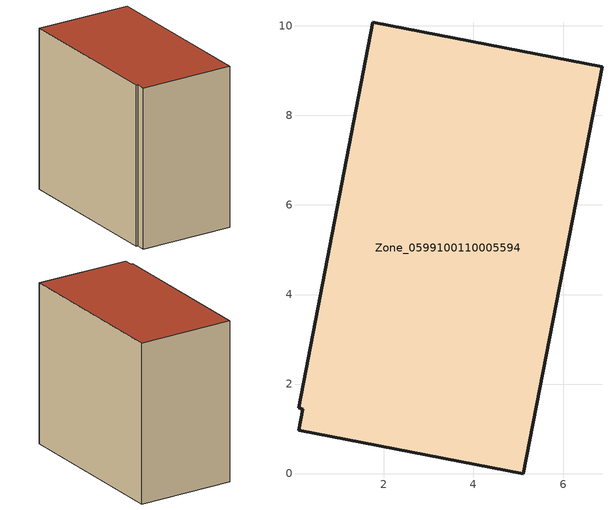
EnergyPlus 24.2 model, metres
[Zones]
Zone_0599100110005594
 floor ground (C_G): 0.09,0.97 0.18,1.44 0.09,1.47 1.76,10.08 6.87,9.09 5.11,0 z0
 wall outside (C_F): 6.87,9.09 1.76,10.08 0.09,1.47 0.18,1.44 0.09,0.97 5.11,0 6.87,9.09 z0:8.63
 roof outside (C_R): 0.18,1.44 0.09,0.97 5.11,0 6.87,9.09 1.76,10.08 0.09,1.47 z8.63
[BUILDING]
Pand.0599100110005594: North Axis=0; Terrain=City; Loads Convergence Tolerance Value=0.04; Temperature Convergence Tolerance Value=0.4; Solar Distribution=FullExterior; Maximum Number of Warmup Days=25; Minimum Number of Warmup Days=1
[Site:Location]
Rotterdam.The.Hague.AP_ZH_NLD Design_Conditions: Latitude=51.96; Longitude=4.45; Time Zone=1; Elevation=-4.5
[SITE:GROUNDTEMPERATURE:BUILDINGSURFACE]
18, 18, 18, 18, 18, 18, 18, 18, 18, 18, 18, 18
[MATERIAL] Thermal Absorptance=0.9; Solar Absorptance=0.7; Visible Absorptance=0.7
Name | Roughness | Thickness | Conductivity | Density | Specific Heat
G.TC.2015-2018 | MediumSmooth | 0.15 | 0.0428571 | 540 | 1210
F.TC.2015-2018 | Rough | 0.3 | 0.0666667 | 1920 | 840
R.TC.2015-2018 | MediumRough | 0.2 | 0.0333333 | 1500 | 1000
[CONSTRUCTION]
C_G: G.TC.2015-2018
C_F: F.TC.2015-2018
C_R: R.TC.2015-2018
[ZONE]
Zone_0599100110005594: Type=1; Multiplier=1; Ceiling Height=Autocalculate; Volume=Autocalculate; Floor Area=autocalculate; Part of Total Floor Area=Yes
[ZONEINFILTRATION:DESIGNFLOWRATE]
Infil_Zone_0599100110005594: Zone or ZoneList or Space or SpaceList=Zone_0599100110005594; Schedule=AlwaysOn; Design Flow Rate Calculation Method=Flow/Area; Flow Rate per Floor Area=0.0015; Constant Term Coefficient=1; Temperature Term Coefficient=0; Velocity Term Coefficient=0; Velocity Squared Term Coefficient=0
[HVACTEMPLATE:ZONE:IDEALLOADSAIRSYSTEM]
Zone_0599100110005594: Maximum Heating Supply Air Temperature=50; Minimum Cooling Supply Air Temperature=13; Maximum Heating Supply Air Humidity Ratio=0.0156; Minimum Cooling Supply Air Humidity Ratio=0.0077; Heating Limit=NoLimit; Cooling Limit=NoLimit; Dehumidification Control Type=ConstantSensibleHeatRatio; Cooling Sensible Heat Ratio=0.7; Dehumidification Setpoint=60; Humidification Control Type=None; Humidification Setpoint=30; Outdoor Air Method=None; Outdoor Air Flow Rate per Person=0.00944; Outdoor Air Flow Rate per Zone Floor Area=0; Outdoor Air Flow Rate per Zone=0; Demand Controlled Ventilation Type=None; Outdoor Air Economizer Type=NoEconomizer; Heat Recovery Type=None; Sensible Heat Recovery Effectiveness=0.7; Latent Heat Recovery Effectiveness=0.65
[ZONECONTROL:THERMOSTAT]
ThermostatControl_Zone_0599100110005594: Zone or ZoneList=Zone_0599100110005594; Control Type Schedule=DualSetpointControlType; Control 1=Thermostat_Zone_0599100110005594; Temperature Difference Between Cutout And Setpoint=0
[THERMOSTATSETPOINT:DUALSETPOINT]
Thermostat_Zone_0599100110005594: Heating Setpoint Temperature Schedule=HeatingSetpoint_Zone_0599100110005594; Cooling Setpoint Temperature Schedule=CoolingSetpoint_Zone_0599100110005594
[SCHEDULE:COMPACT]
HeatingSetpoint_Zone_0599100110005594: Through: 12/31, For: AllDays, Until: 24:00, 21
CoolingSetpoint_Zone_0599100110005594: Through: 12/31, For: AllDays, Until: 24:00, 24
DualSetpointControlType: Through: 12/31, For: AllDays, Until: 24:00, 4
AlwaysOn: Through: 12/31, For: AllDays, Until: 24:00, 1
